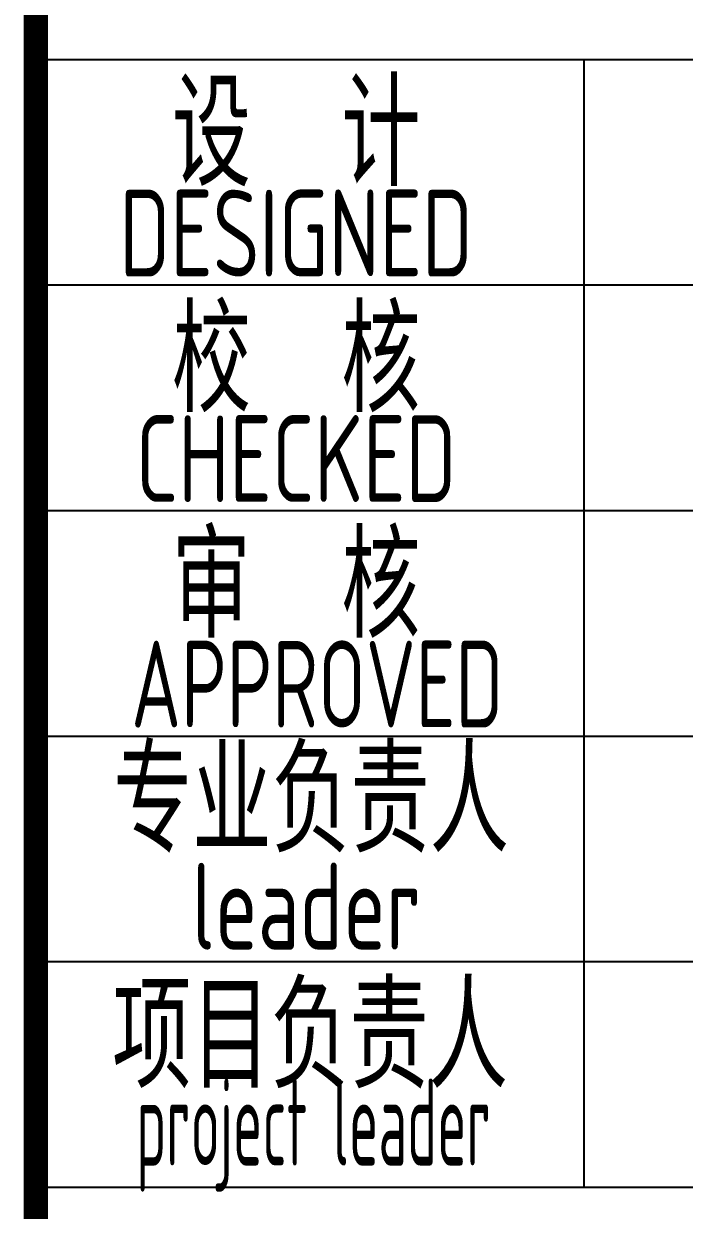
# Model space of a CAD drawing. Extents: x 4579863 to 4663963, y -547270 to -273670.
# Drawn here: x 4620228 to 4622131, y -347442 to -344022 of the extents above; entities that cross this region are included whole.
import ezdxf
from ezdxf.enums import TextEntityAlignment as Align

# ---------------------------------------------------------------- set-up
doc = ezdxf.new("R2010")
doc.units = 0
doc.header["$LTSCALE"] = 1000
doc.header["$MEASUREMENT"] = 0
doc.layers.get('0').update_dxf_attribs({"linetype": 'CONTINUOUS'})
doc.styles.add('AHD', font='sceie.shx', dxfattribs={"width": 0.7, "bigfont": 'sceic.shx'})

msp = doc.modelspace()

# ---------------------------------------------------------------- linework, layer by layer
for p, q in [((4620262.8, -344125), (4631262.8, -344125)), ((4620342.8, -344125), (4631342.8, -344125)), ((4621842.8, -347375), (4621842.8, -344125)), ((4621842.8, -347375), (4621842.8, -344125)), ((4621842.8, -347375), (4621842.8, -344125)), ((4620262.8, -344775), (4625762.8, -344775)), ((4620262.8, -345425), (4625762.8, -345425)), ((4620262.8, -346075), (4625762.8, -346075)), ((4620262.8, -346725), (4625762.8, -346725)), ((4620262.8, -347375), (4638262.8, -347375))]:
    msp.add_line(p, q)
at = {"const_width": 70}
msp.add_lwpolyline([(4620262.8, -342375), (4620262.8, -348375)], dxfattribs=at)

# ---------------------------------------------------------------- texts
at = {"style": 'AHD'}
for s, height, width, p in [('设  计', 300, 0.8, (4621012.8, -344325)), ('设  计', 300, 0.8, (4621012.8, -344325)), ('DESIGNED', 250, 0.8, (4621012.8, -344625)), ('DESIGNED', 250, 0.8, (4621012.8, -344625)), ('校  核', 300, 0.8, (4621012.8, -344975)), ('校  核', 300, 0.8, (4621012.8, -344975)), ('CHECKED', 250, 0.8, (4621012.8, -345275)), ('CHECKED', 250, 0.8, (4621012.8, -345275)), ('审  核', 300, 0.8, (4621012.8, -345625)), ('审  核', 300, 0.8, (4621012.8, -345625)), ('APPROVED', 250, 0.75, (4621073.5, -345925)), ('专业负责人', 300, 0.8, (4621055.8, -346245)), ('leader', 250, 0.8, (4621042.8, -346565)), ('项目负责人', 300, 0.8, (4621052.8, -346925)), ('project leader', 250, 0.55, (4621062.8, -347225))]:
    msp.add_text(s, height=height, dxfattribs=dict(at, width=width)).set_placement(p, align=Align.MIDDLE)

doc.saveas('drawing.dxf')
